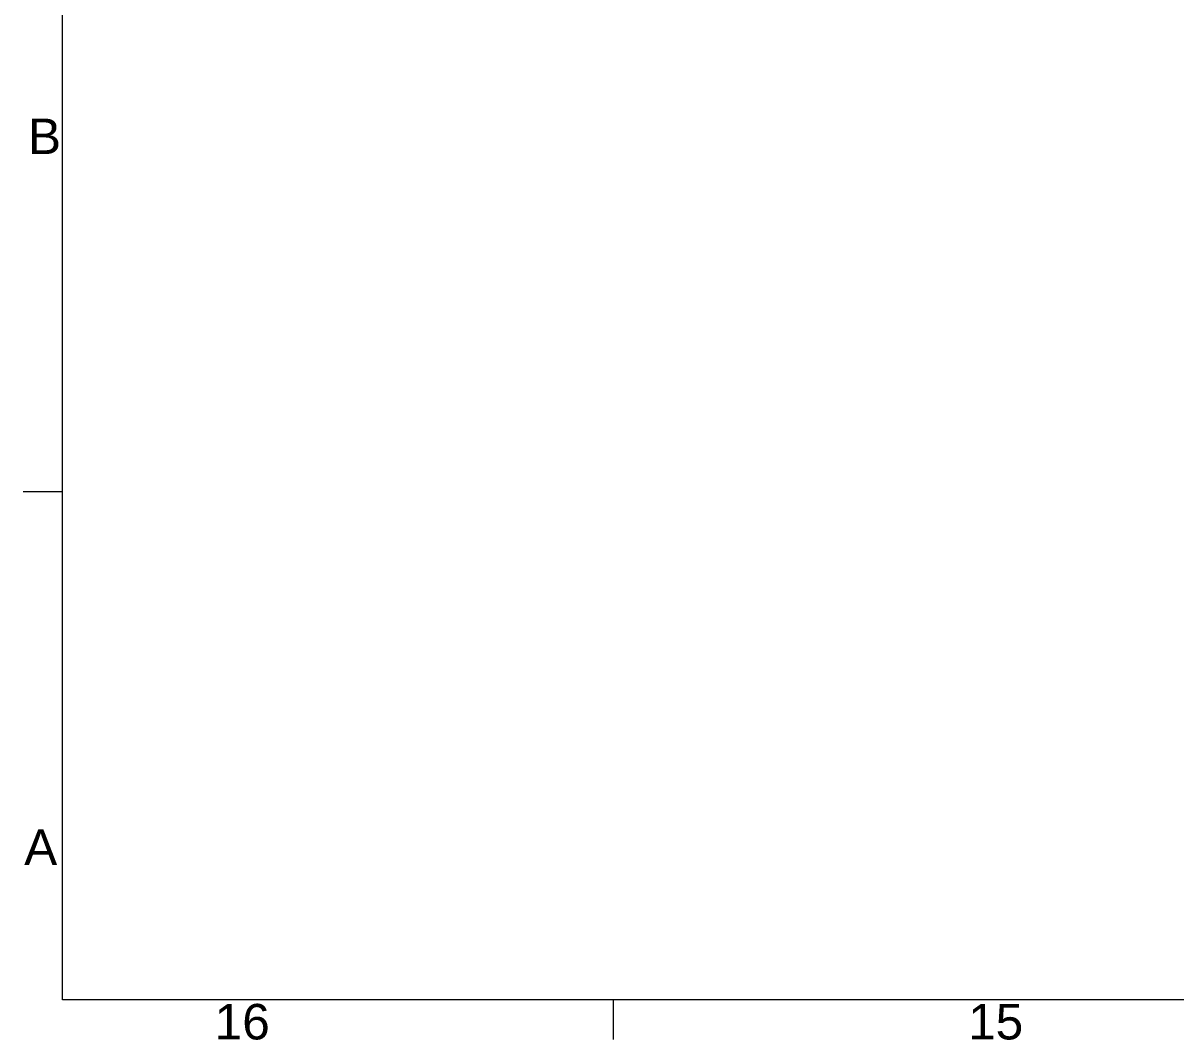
# Model space of a CAD drawing. Header units: millimetres. Extents: x 0 to 1486, y 0 to 1051.
# Drawn here: x 20.1 to 162.3, y 20.1 to 145.4 of the extents above; entities that cross this region are included whole.
import ezdxf

# ---------------------------------------------------------------- set-up
doc = ezdxf.new("R2010")
doc.units = ezdxf.units.MM
doc.header["$LTSCALE"] = 1.25
doc.layers.add('Skizziergeometrie(DIN)', color=7, linetype='Continuous', lineweight=9, true_color=0x262659)
doc.layers.add('Symbole(DIN)', color=7, linetype='Continuous', lineweight=15, true_color=0x262659)
doc.styles.add('Aktuell-DIN', font='arial.ttf')

# ---------------------------------------------------------------- blocks, each defined once
blk = doc.blocks.new('Ränder Standardrahmen')
at = {"layer": 'Skizziergeometrie(DIN)'}
for p, q in [((20, 70.08), (16.1, 70.08)), ((74.31, 20), (74.31, 16.1))]:
    blk.add_line(p, q, dxfattribs=at)
at = {"layer": 'Skizziergeometrie(DIN)', "flags": 128}
blk.add_lwpolyline([(20, 20), (20, 821), (1169, 821), (1169, 20), (20, 20)], dxfattribs=at)
at = {"layer": 'Symbole(DIN)', "color": 179, "true_color": 0x262659, "char_height": 3.5, "attachment_point": 7, "style": 'Aktuell-DIN'}
for s, insert in [('B', (16.59, 103.38)), ('A', (16.21, 33.29)), ('16', (35, 16.04)), ('15', (109.31, 16.04))]:
    blk.add_mtext(s, dxfattribs=dict(at, insert=insert))

msp = doc.modelspace()

# ---------------------------------------------------------------- block references
at = {"xscale": 1.25, "yscale": 1.25, "zscale": 1.25}
msp.add_blockref('Ränder Standardrahmen', (0, 0), dxfattribs=at)

doc.saveas('drawing.dxf')
